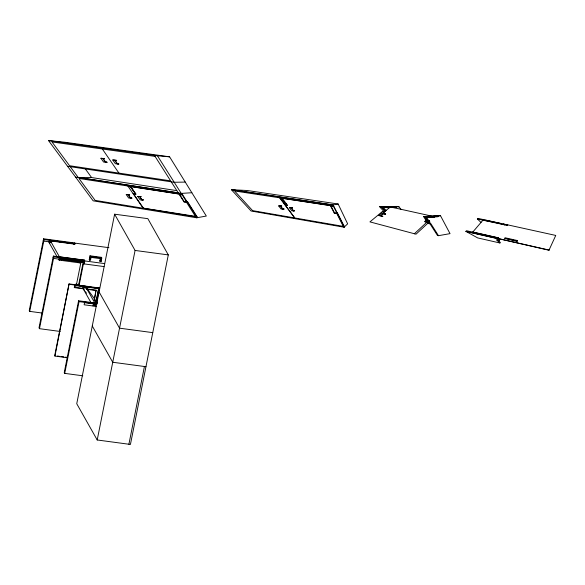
<?xml version="1.0" encoding="UTF-8"?>
<svg xmlns="http://www.w3.org/2000/svg" width="585" height="585" viewBox="0 0 585 585"><rect width="100%" height="100%" fill="white"/><g stroke="black" fill="none" stroke-linecap="round" stroke-linejoin="round"><path stroke-width="0.88" d="M83.392 262.753L83.567 261.327L83.362 261.656M43.59 238.782L44.058 239.609L74.222 243.66L73.754 242.833L43.59 238.782L29.25 310.547L29.718 311.374L42.369 313.07M29.718 311.374L44.058 239.609M49.645 240.801L73.703 244.025L73.308 243.338L49.257 240.106L49.645 240.801L49.22 242.929L49.045 241.174L49.432 241.861L43.758 241.1L43.29 240.274M74.405 244.581L74.704 243.089L75.172 243.916L50.244 240.567L49.645 243.55L57.484 257.437M75.626 287.111L76.152 284.449L79.209 284.858L83.984 260.961L83.523 260.135L53.352 256.084L39.012 327.849L39.48 328.675L60.262 331.468M39.48 328.675L53.82 256.91L53.352 256.084M59.334 257.963L58.91 260.091L80.781 263.023L76.511 284.368L78.697 284.661L83.384 261.188L82.997 260.5L58.946 257.268L59.334 257.963L83.384 261.188M59.341 260.149L59.765 258.022L59.377 257.327M61.527 260.442L61.951 258.314L61.564 257.627M73.973 244.523L74.266 243.031L108.934 247.682M96.445 303.403L99.216 287.944L69.052 283.893L54.712 355.658L54.946 356.075L67.597 357.771M54.946 356.075L69.052 283.893M77.725 262.614L78.149 260.486L77.761 259.798M84.072 288.917L74.449 287.623L74.639 285.085L98.697 288.31L96.108 302.825M79.904 262.906L80.328 260.778L79.94 260.091M83.655 261.685L83.955 260.193L84.394 260.252L83.75 263.864L103.998 266.577M84.021 261.605L84.313 260.113L59.385 256.764L50.244 240.567M97.22 303.286L78.587 300.785L64.248 372.55L64.708 373.376L82.785 375.797M64.708 373.376L79.048 301.611L78.587 300.785M83.362 285.999L82.938 288.127L83.326 288.814L83.75 286.687L83.362 285.999L85.542 286.292L85.651 288.398M100.73 258.694L91.07 257.4L90.492 260.296L89.622 260.179L89.264 259.543L90.01 255.799L101.417 257.327L101.775 257.963L101.029 261.707L99.794 260.954L100.371 258.058L100.73 258.694L100.152 261.59M89.622 260.179L90.368 256.427L90.01 255.799M90.573 257.488L90.134 259.66L89.264 259.543M96.649 303.644L84.174 301.97L84.562 302.657L84.138 304.785L96.386 306.43M101.029 261.707L100.671 261.071L101.417 257.327M94.134 299.93L95.377 293.707M95.735 291.93L96.086 290.153L86.463 288.858M93.015 305.977L93.439 303.849L93.052 303.162M94.368 300.346L96.086 290.153M95.721 302.138L96.006 300.719L94.551 300.529M95.918 302.226L98.697 288.31M95.194 306.269L95.618 304.142L95.231 303.454M96.211 302.993L99.216 287.944M114.616 214.198L76.745 403.73L97.205 439.978L130.426 444.439L168.297 254.906L147.837 218.658L114.616 214.198L135.076 250.446L97.205 439.978M128.897 444.234L144.429 366.502M83.787 261.78L84.006 261.385L83.735 262.745M181.445 194.776L180.465 194.425M498.552 237.971L497.696 238.431L548.971 250.241L555.75 235.433L507.385 224.794L507.034 225.283L507.466 225.379M517.016 241.349L517.264 240.515L505.111 237.773L504.753 238.3L517.016 241.349L517.264 240.515M465.901 231.367L497.155 238.439L497.638 237.766L466.472 230.724L465.901 231.367L477.674 237.919L499.919 242.987L500.292 242.446L497.747 240.091M499.919 242.987L496.27 239.755L499.21 240.42L499.641 239.799L498.72 238.87M507.809 224.889L507.392 225.481L482.998 220.106L472.819 232.026L473.141 232.23M83.955 286.899L83.962 287.564M507.1 224.801L477.901 218.373L477.404 218.936L481.002 222.446M506.296 225.24L506.603 224.801L503.619 224.143M504.299 224.801L504.533 224.472L503.546 224.004L503.188 224.494L501.045 224.018L501.411 223.528M485.652 220.691L501.243 223.748M483.261 219.667L482.859 220.143L477.404 218.936M483.539 219.602L483.137 220.077L485.916 220.377M433.434 216.808L433.873 216.845M433.865 216.947L433.456 216.918M344.104 227.221L347.636 223.843L338.137 203.997L247.258 190.505L231.389 189.715L251.075 210.995L344.104 227.221L343.717 226.453L252.61 210.644L234.592 190.973L330.73 205.547L334.51 212.852L337.508 213.057L344.082 226.117L343.717 226.453M414.297 233.81L426.853 222.198L428.425 222.68L416.037 234.183L369.932 221.89L382.21 211.675L384.082 212.121L390.29 206.929L431.379 216.019M426.012 220.34L424.578 221.656L426.853 222.198M429.719 216.925L430.107 216.574M382.787 216.501L381.171 215.814L383.665 213.722L385.698 214.052L381.881 213.028L378.926 215.492L382.787 216.501L381.332 216.143M383.351 213.379L380.396 215.858L378.926 215.492M129.819 186.886L128.744 186.439M91.07 302.745L82.792 288.091L85.373 286.27L97.461 302.942M93.227 303.381L94.521 302.467L85.373 286.27M50.405 240.991L50.259 241.707M50.793 241.678L50.727 242.526M50.873 241.817L50.646 242.424M336.741 213.445L337.216 213.24L343.636 225.942L343.263 226.278L336.741 213.445L334.225 213.042L330.364 205.62L282.365 198.337L287.63 205.598L285.392 205.24L294.657 217.847M334.225 213.042L334.642 212.874M331.607 206.008L332.631 206.476M294.643 217.825L279.586 197.796M231.389 189.715L332.85 204.991L338.137 203.997M196.677 217.788L206.322 216.048L169.599 156.824L65.008 142.257L48.496 140.561L93.169 200.838L196.677 217.788L196.107 216.874L95.143 200.384L78.953 178.454L179.346 193.986L184.195 201.606L186.688 202L157.431 155.764L48.496 140.561M429.778 223.47L437.448 235.419L438.479 235.682L450.026 233.642L440.498 215.711L423.54 216.56L427.13 222.051M196.107 216.874L197.028 216.713L187.675 201.898L183.946 201.81L179.017 194.052L130.74 186.586L135.991 194.242L133.599 193.869L143.442 208.158L196.538 216.516L187.427 202.103L183.946 201.81M294.46 210.658L293.546 210.812L291.637 208.143L292.412 207.777L289.429 207.653L291.71 210.812L294.628 210.892L293.297 210.468M181.291 194.907L180.275 194.425M283.915 208.918L282.891 209.057L280.873 206.395L281.751 206.052L278.672 205.905L281.085 209.05L284.091 209.152L282.635 208.706M289.429 207.653L292.412 207.777M143.552 208.18L143.135 208.223L127.837 186.015M184.275 201.737L184.743 201.693M278.672 205.905L281.751 206.052M287.476 205.386L285.305 205.116L286.343 205.021M427.884 221.342L429.814 221.408L429.427 220.794L427.262 220.377M427.481 220.72L429.427 220.794M280.632 197.979L280.23 197.986L285.363 204.889L287.323 205.174M143.23 199.777L142.118 199.865L140.115 196.933L141.058 196.589L137.746 196.399L140.122 199.865L143.413 200.041L141.914 199.565M427.533 220.355L425.522 217.232L434.406 217.145L433.28 216.348M425.522 217.232L432.512 217.057M434.282 216.933L438.128 216.64L437.792 216.033L425.039 216.933L429.463 223.792M432.139 216.428L434.041 216.516M434.092 216.611L438.128 216.64M131.808 197.957L130.645 198.037L128.612 195.112L129.599 194.776L126.25 194.571L128.663 198.03L131.983 198.22L130.44 197.737M286.109 203.5L284.178 203.368L286.058 203.668L286.504 204.289L284.639 203.989M423.54 216.56L440.498 215.711M137.746 196.399L141.058 196.589M191.858 192.728L181.255 193.408L75.575 177.101M135.844 194.03L133.512 193.737L134.067 193.701M126.25 194.571L129.599 194.776M385.127 210.9L385.559 210.885M131.398 186.564L130.513 186.52L135.581 193.906M389.551 207.543L382.188 207.47L389.354 207.712M393.449 207.624L396.447 207.565L395.979 206.966L390.882 207.061M390.115 207.075L381.859 207.222L385.303 211.097M391.906 207.287L396.447 207.565M185.262 182.089L174.206 182.271L67.553 166.279M384.308 211.924L379.57 206.673L381.471 207.105L398.977 206.797L400.886 209.255M283.067 198.322L282.138 198.271L282.613 198.929L280.705 198.637M379.57 206.673L397.135 206.403L398.977 206.797M128.802 186.439L129.716 186.593M176.838 190.622L91.582 177.547L78.258 177.518L70.258 166.688M118.696 163.8L117.431 163.734L115.26 160.553L116.342 160.341L112.773 159.968L115.347 163.727L118.894 164.085L117.336 163.603M106.923 162.089L105.614 162.016L103.406 158.842L104.532 158.637L100.927 158.257L103.545 162.008L107.121 162.374L105.519 161.884M112.773 159.968L116.342 160.341M331.856 205.993L332.96 206.308M157.431 155.764L169.599 156.824M84.869 287.63L84.189 287.878L84.788 287.491M492.68 236.611L493.535 236.808M473.777 232.34L474.625 232.537M331.98 206.008L332.419 206.052M128.971 186.454L129.336 186.476M135.076 250.446L168.297 254.906M75.092 243.777L74.266 243.031M90.368 256.427L101.775 257.963M90.712 256.764L93.351 257.115M99.794 260.954L100.671 261.071M104.598 263.601L84.342 260.881L83.955 260.193M53.82 256.91L83.984 260.961M59.122 259.023L83.172 262.255M83.684 262.453L53.52 258.402L53.059 257.575M69.286 284.31L99.45 288.361M74.873 285.495L98.931 288.727M82.968 288.39L74.215 287.213L74.449 287.623M86.697 289.268L96.32 290.562M94.938 301.216L96.393 301.407L96.006 300.719M79.048 301.611L96.796 303.988M84.562 302.657L96.847 304.31M152.765 332.638L119.545 328.178L99.084 291.93M145.957 366.707L112.737 362.254L92.276 325.999M57.425 356.024L59.231 356.265M61.037 356.514L63.75 356.872M65.557 357.121L67.363 357.362M102.653 158.367L104.532 158.637M100.927 158.257L102.814 158.528L105.424 162.286M232.201 189.759L333.128 204.94L337.274 213.159M78.96 177.518L178.242 192.831M180.809 194.439L180.355 194.425L181.094 194.505M133.022 193.54L135.413 193.913L130.243 186.388M196.194 216.574L197.028 216.713M195.734 216.655L196.567 216.794L197.145 217.7M343.541 226.022L344.082 226.117M343.358 226.19L344.287 227.046M383.351 211.748L383.402 211.755A5.002 1.36 11.3 0 1 384.191 211.953M129.161 186.483L129.636 186.637M485.784 220.223L501.33 223.638M504.753 238.3L516.943 241.049M472.819 232.026L498.632 237.861L498.42 238.797M497.923 238.11L497.645 238.051A3.649 0.995 11.3 0 0 497.425 238.278M497.425 238.424L549.271 250.095M466.208 231.536L497.294 238.57L499.21 240.42M384.872 210.49L385.771 210.702M382.319 211.587L384.169 212.041M425.068 221.642L428.534 222.578M385.478 214.242L383.606 213.774M181.079 194.556L181.467 194.659M381.471 207.105L385.149 211.222M383.76 207.829L386.071 210.454M280.376 206.183L282.774 209.328M281.166 198.71L284.559 203.346M285.092 204.063L285.736 204.947M281.626 198.776L284.939 203.317M285.538 204.136L286.109 204.911M94.521 302.467L95.567 303.922M82.792 288.091L84.372 290.262M85.425 291.71L86.47 293.165M85.359 168.948L91.582 177.547M291.176 207.938L293.443 211.097M128.086 194.863L130.492 198.322M102.353 149.007L118.952 173.116M114.682 160.239L117.256 164.005M139.596 196.692L141.965 200.158M427.876 223.192L429.236 223.814L428.469 222.636M424.703 216.823L428.41 222.541M428.213 221.415L429.492 223.404L430.604 223.667L429.207 221.466M428.249 220.903L428.644 221.518M426.677 217.496L428.666 220.618M430.838 223.645L438.479 235.682M171.244 181.833L178.323 192.955M181.767 193.379L187.185 201.949M186.447 202.205L195.609 216.677M432.9 216.596L433.273 217.232M84.313 260.113L84.781 260.939L84.189 263.923L83.794 263.235M70.258 242.929L70.646 243.616M68.072 242.636L68.46 243.323M78.741 284.032L79.209 284.858M51.875 240.464L52.262 241.152M76.123 283.681L76.511 284.368M50.083 240.859L49.696 240.172L49.264 242.3L49.652 242.987M332.85 204.991L337.033 213.254M504.533 224.472L504.731 224.896M426.107 221.81A3.444 0.936 11.3 0 1 427.416 222.139M506.749 225.196A4 1.09 11.3 0 1 506.851 225.028M60.204 259.206C61.235 260.632 61.089 257.707 60.204 259.206M78.587 261.678C79.567 263.104 79.531 260.223 78.587 261.678M93.871 305.041C94.836 306.46 94.872 303.571 93.878 305.004M155.062 156.385L52.007 141.958L69.549 165.723L170.615 180.845L155.062 156.385"/></g></svg>
